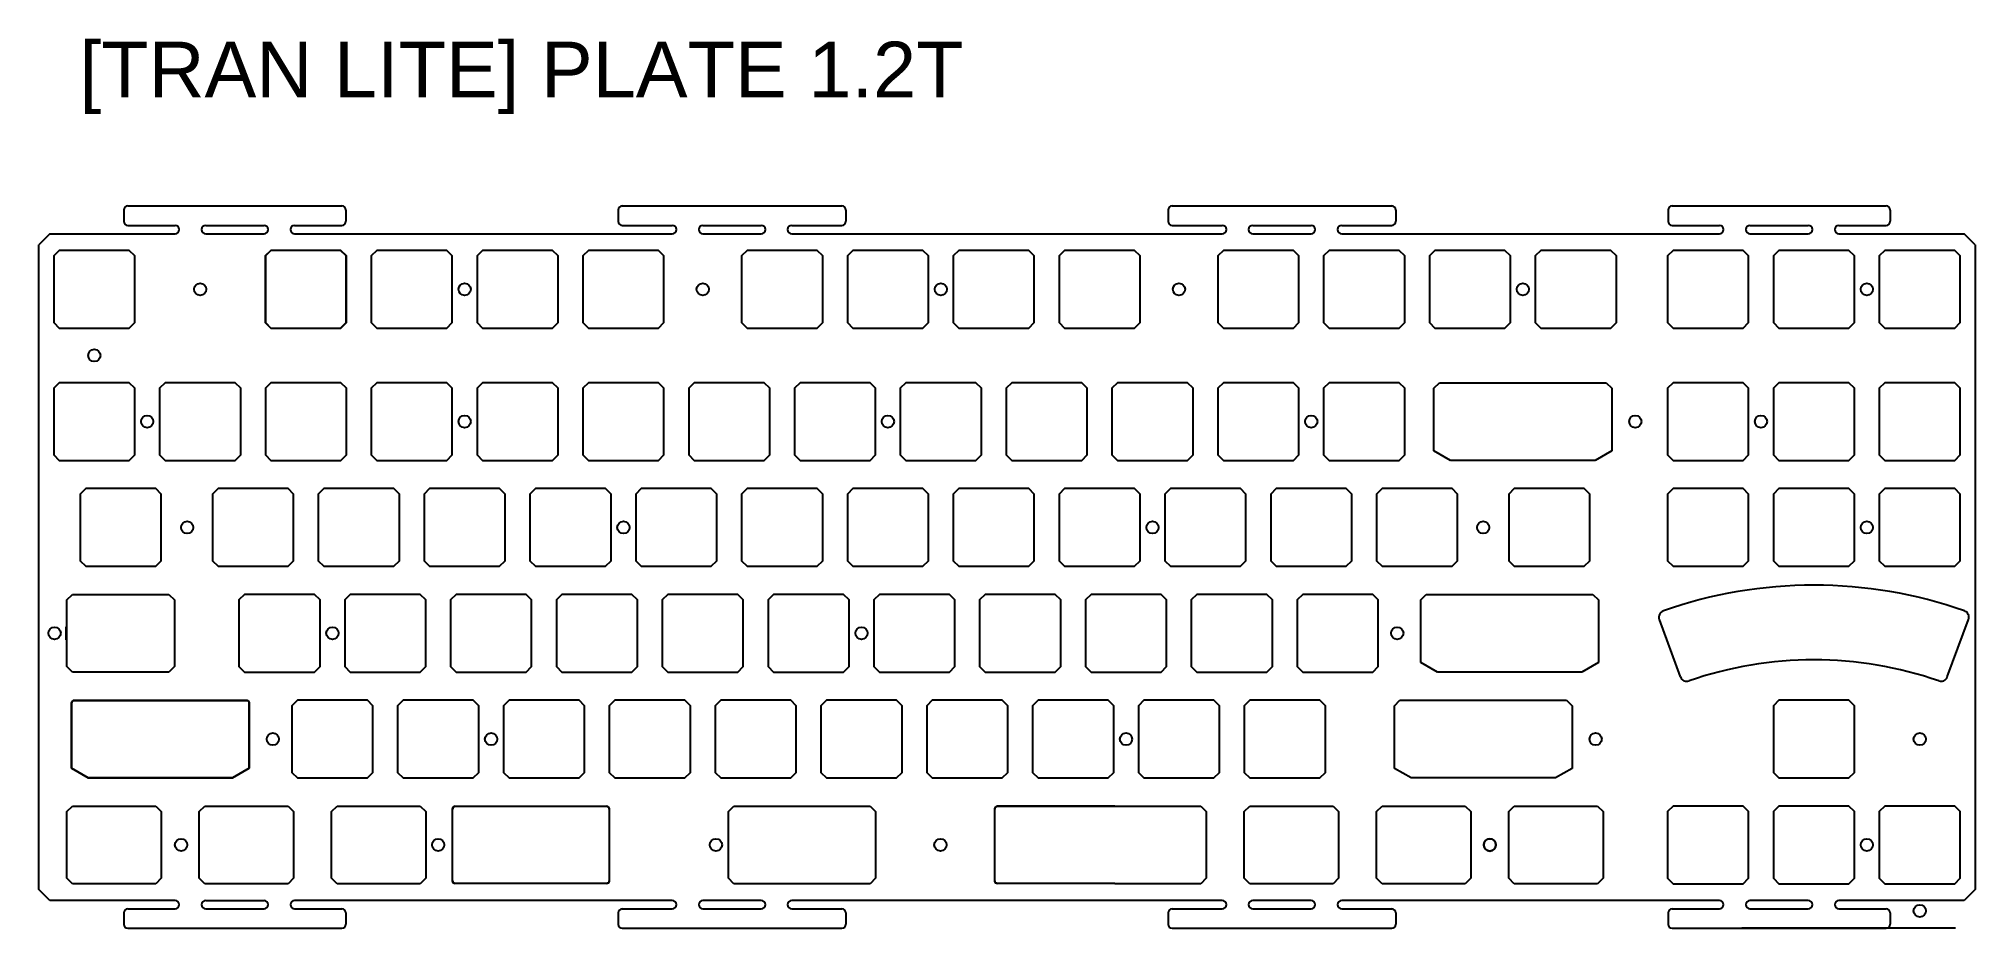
# Model space of a CAD drawing. Header units: millimetres. Extents: x 329 to 677, y 161 to 321.
import ezdxf

# ---------------------------------------------------------------- set-up
doc = ezdxf.new("R2010")
doc.units = ezdxf.units.MM
doc.styles.get("Standard").update_dxf_attribs({"font": 'arial.ttf'})

msp = doc.modelspace()

# ---------------------------------------------------------------- linework, layer by layer
for p, q in [((343.81, 290.07), (343.81, 288.07)), ((344.56, 290.82), (383.06, 290.82)), ((383.81, 290.07), (383.81, 288.07)), ((432.81, 290.07), (432.81, 288.07)), ((433.56, 290.82), (473.06, 290.82)), ((473.81, 290.07), (473.81, 288.07)), ((531.81, 290.07), (531.81, 288.07)), ((532.56, 290.82), (572.06, 290.82)), ((572.81, 290.07), (572.81, 288.07)), ((621.81, 290.07), (621.81, 288.07)), ((622.56, 290.82), (661.06, 290.82)), ((661.81, 290.07), (661.81, 288.07)), ((344.56, 287.32), (353.06, 287.32)), ((358.56, 287.32), (369.06, 287.32)), ((374.56, 287.32), (383.06, 287.32)), ((433.56, 287.32), (442.56, 287.32)), ((448.06, 287.32), (458.56, 287.32)), ((448.06, 287.32), (458.56, 287.32)), ((464.06, 287.32), (473.06, 287.32)), ((532.56, 287.32), (541.56, 287.32)), ((547.06, 287.32), (557.56, 287.32)), ((547.06, 287.32), (557.56, 287.32)), ((563.06, 287.32), (572.06, 287.32)), ((622.56, 287.32), (631.06, 287.32)), ((636.56, 287.32), (647.06, 287.32)), ((636.56, 287.32), (647.06, 287.32)), ((652.56, 287.32), (661.06, 287.32)), ((330.51, 285.82), (328.51, 283.82)), ((328.51, 167.81), (328.51, 283.82)), ((330.51, 285.82), (353.06, 285.82)), ((358.56, 285.82), (369.06, 285.82)), ((374.56, 285.82), (442.56, 285.82)), ((448.06, 285.82), (458.56, 285.82)), ((448.06, 285.82), (458.56, 285.82)), ((464.06, 285.82), (541.56, 285.82)), ((547.06, 285.82), (557.56, 285.82)), ((547.06, 285.82), (557.56, 285.82)), ((563.06, 285.82), (631.06, 285.82)), ((636.56, 285.82), (647.06, 285.82)), ((636.56, 285.82), (647.06, 285.82)), ((652.56, 285.82), (654.06, 285.82)), ((654.06, 285.82), (675.12, 285.82)), ((677.12, 283.82), (675.12, 285.82)), ((677.12, 283.82), (677.12, 167.81)), ((579.68, 258.01, 1.2), (580.68, 259.01, 1.2)), ((579.68, 246.74, 1.2), (579.68, 258.01, 1.2)), ((580.68, 259.01, 1.2), (610.68, 259.01, 1.2)), ((610.68, 259.01, 1.2), (611.68, 258.01, 1.2)), ((611.68, 258.01, 1.2), (611.68, 246.74, 1.2)), ((582.68, 245.01, 1.2), (579.68, 246.74, 1.2)), ((608.68, 245.01, 1.2), (582.68, 245.01, 1.2)), ((611.68, 246.74, 1.2), (608.68, 245.01, 1.2)), ((333.59, 219.91, 1.2), (334.59, 220.91, 1.2)), ((333.59, 207.91, 1.2), (333.59, 219.91, 1.2)), ((334.59, 220.91, 1.2), (351.95, 220.91, 1.2)), ((351.95, 220.91, 1.2), (352.95, 219.91, 1.2)), ((352.95, 219.91, 1.2), (352.95, 207.91, 1.2)), ((577.3, 219.91, 1.2), (578.3, 220.91, 1.2)), ((577.3, 208.64, 1.2), (577.3, 219.91, 1.2)), ((578.3, 220.91, 1.2), (608.3, 220.91, 1.2)), ((608.3, 220.91, 1.2), (609.3, 219.91, 1.2)), ((609.3, 219.91, 1.2), (609.3, 208.64, 1.2)), ((624.06, 206.04), (620.25, 216.39)), ((672.07, 206.04), (675.89, 216.39)), ((333.36, 215.06, 1.2), (333.36, 212.75, 1.2)), ((334.59, 206.91, 1.2), (333.59, 207.91, 1.2)), ((351.95, 206.91, 1.2), (334.59, 206.91, 1.2)), ((352.95, 207.91, 1.2), (351.95, 206.91, 1.2)), ((580.3, 206.91, 1.2), (577.3, 208.64, 1.2)), ((606.3, 206.91, 1.2), (580.3, 206.91, 1.2)), ((609.3, 208.64, 1.2), (606.3, 206.91, 1.2)), ((334.41, 189.62, 1.2), (334.41, 201.33, 1.2)), ((334.91, 201.83, 1.2), (365.91, 201.83, 1.2)), ((366.41, 201.33, 1.2), (366.41, 189.62, 1.2)), ((572.54, 200.86, 1.2), (573.54, 201.86, 1.2)), ((572.54, 189.59, 1.2), (572.54, 200.86, 1.2)), ((573.54, 201.86, 1.2), (603.54, 201.86, 1.2)), ((603.54, 201.86, 1.2), (604.54, 200.86, 1.2)), ((604.54, 200.86, 1.2), (604.54, 189.59, 1.2)), ((337.41, 187.88, 1.2), (334.41, 189.62, 1.2)), ((366.41, 189.62, 1.2), (363.41, 187.88, 1.2)), ((575.54, 187.86, 1.2), (572.54, 189.59, 1.2)), ((604.54, 189.59, 1.2), (601.54, 187.86, 1.2)), ((363.41, 187.88, 1.2), (337.41, 187.88, 1.2)), ((601.54, 187.86, 1.2), (575.54, 187.86, 1.2)), ((333.59, 181.81, 1.2), (334.59, 182.81, 1.2)), ((333.59, 169.81, 1.2), (333.59, 181.81, 1.2)), ((334.59, 182.81, 1.2), (349.57, 182.81, 1.2)), ((349.57, 182.81, 1.2), (350.57, 181.81, 1.2)), ((350.57, 181.81, 1.2), (350.57, 169.81, 1.2)), ((357.4, 181.81, 1.2), (358.4, 182.81, 1.2)), ((357.4, 169.81, 1.2), (357.4, 181.81, 1.2)), ((358.4, 182.81, 1.2), (373.38, 182.81, 1.2)), ((373.38, 182.81, 1.2), (374.38, 181.81, 1.2)), ((374.38, 181.81, 1.2), (374.38, 169.81, 1.2)), ((381.21, 181.81, 1.2), (382.21, 182.81, 1.2)), ((381.21, 169.81, 1.2), (381.21, 181.81, 1.2)), ((382.21, 182.81, 1.2), (397.19, 182.81, 1.2)), ((397.19, 182.81, 1.2), (398.19, 181.81, 1.2)), ((398.19, 181.81, 1.2), (398.19, 169.81, 1.2)), ((402.99, 169.36, 1.2), (402.99, 182.26, 1.2)), ((403.49, 182.76, 1.2), (430.71, 182.76, 1.2)), ((431.21, 182.26, 1.2), (431.21, 169.36, 1.2)), ((452.65, 181.81, 1.2), (453.65, 182.81, 1.2)), ((452.65, 169.81, 1.2), (452.65, 181.81, 1.2)), ((453.65, 182.81, 1.2), (478.16, 182.81, 1.2)), ((478.16, 182.81, 1.2), (479.16, 181.81, 1.2)), ((479.16, 181.81, 1.2), (479.16, 169.81, 1.2)), ((500.6, 169.36, 1.2), (500.6, 182.26, 1.2)), ((501.1, 182.76, 1.2), (522.21, 182.76, 1.2)), ((522.21, 182.76, 1.2), (522.21, 182.81, 1.2)), ((522.21, 182.81, 1.2), (537.69, 182.81, 1.2)), ((537.69, 182.81, 1.2), (538.69, 181.81, 1.2)), ((538.69, 181.81, 1.2), (538.69, 169.81, 1.2)), ((545.52, 181.81, 1.2), (546.52, 182.81, 1.2)), ((545.52, 169.81, 1.2), (545.52, 181.81, 1.2)), ((546.52, 182.81, 1.2), (561.5, 182.81, 1.2)), ((561.5, 182.81, 1.2), (562.5, 181.81, 1.2)), ((562.5, 181.81, 1.2), (562.5, 169.81, 1.2)), ((569.33, 181.81, 1.2), (570.33, 182.81, 1.2)), ((569.33, 169.81, 1.2), (569.33, 181.81, 1.2)), ((570.33, 182.81, 1.2), (585.31, 182.81, 1.2)), ((585.31, 182.81, 1.2), (586.31, 181.81, 1.2)), ((586.31, 181.81, 1.2), (586.31, 169.81, 1.2)), ((593.14, 181.81, 1.2), (594.14, 182.81, 1.2)), ((593.14, 169.81, 1.2), (593.14, 181.81, 1.2)), ((594.14, 182.81, 1.2), (609.12, 182.81, 1.2)), ((609.12, 182.81, 1.2), (610.12, 181.81, 1.2)), ((610.12, 181.81, 1.2), (610.12, 169.81, 1.2)), ((330.51, 165.81), (328.51, 167.81)), ((334.59, 168.81, 1.2), (333.59, 169.81, 1.2)), ((349.57, 168.81, 1.2), (334.59, 168.81, 1.2)), ((350.57, 169.81, 1.2), (349.57, 168.81, 1.2)), ((358.4, 168.81, 1.2), (357.4, 169.81, 1.2)), ((373.38, 168.81, 1.2), (358.4, 168.81, 1.2)), ((374.38, 169.81, 1.2), (373.38, 168.81, 1.2)), ((382.21, 168.81, 1.2), (381.21, 169.81, 1.2)), ((397.19, 168.81, 1.2), (382.21, 168.81, 1.2)), ((398.19, 169.81, 1.2), (397.19, 168.81, 1.2)), ((430.71, 168.86, 1.2), (403.49, 168.86, 1.2)), ((453.65, 168.81, 1.2), (452.65, 169.81, 1.2)), ((478.16, 168.81, 1.2), (453.65, 168.81, 1.2)), ((479.16, 169.81, 1.2), (478.16, 168.81, 1.2)), ((522.21, 168.86, 1.2), (501.1, 168.86, 1.2)), ((522.21, 168.81, 1.2), (522.21, 168.86, 1.2)), ((537.69, 168.81, 1.2), (522.21, 168.81, 1.2)), ((538.69, 169.81, 1.2), (537.69, 168.81, 1.2)), ((546.52, 168.81, 1.2), (545.52, 169.81, 1.2)), ((561.5, 168.81, 1.2), (546.52, 168.81, 1.2)), ((562.5, 169.81, 1.2), (561.5, 168.81, 1.2)), ((570.33, 168.81, 1.2), (569.33, 169.81, 1.2)), ((585.31, 168.81, 1.2), (570.33, 168.81, 1.2)), ((586.31, 169.81, 1.2), (585.31, 168.81, 1.2)), ((594.14, 168.81, 1.2), (593.14, 169.81, 1.2)), ((609.12, 168.81, 1.2), (594.14, 168.81, 1.2)), ((610.12, 169.81, 1.2), (609.12, 168.81, 1.2)), ((677.12, 167.81), (675.12, 165.81)), ((353.06, 165.81), (330.51, 165.81)), ((344.56, 164.31), (353.06, 164.31)), ((358.56, 165.81), (369.06, 165.81)), ((358.56, 164.31), (369.06, 164.31)), ((442.56, 165.81), (374.56, 165.81)), ((374.56, 164.31), (383.06, 164.31)), ((433.56, 164.31), (442.56, 164.31)), ((458.56, 165.81), (448.06, 165.81)), ((448.06, 164.31), (458.56, 164.31)), ((448.06, 164.31), (458.56, 164.31)), ((541.56, 165.81), (464.06, 165.81)), ((464.06, 164.31), (473.06, 164.31)), ((532.56, 164.31), (541.56, 164.31)), ((557.56, 165.81), (547.06, 165.81)), ((547.06, 164.31), (557.56, 164.31)), ((547.06, 164.31), (557.56, 164.31)), ((631.06, 165.81), (563.06, 165.81)), ((563.06, 164.31), (572.06, 164.31)), ((622.56, 164.31), (631.06, 164.31)), ((647.06, 165.81), (636.56, 165.81)), ((636.56, 164.31), (647.06, 164.31)), ((636.56, 164.31), (647.06, 164.31)), ((654.07, 165.81), (652.56, 165.81)), ((652.56, 164.31), (661.06, 164.31)), ((675.12, 165.81), (654.07, 165.81)), ((343.81, 163.56), (343.81, 161.56)), ((344.56, 160.81), (383.06, 160.81)), ((383.81, 163.56), (383.81, 161.56)), ((432.81, 163.56), (432.81, 161.56)), ((433.56, 160.81), (473.06, 160.81)), ((473.81, 163.56), (473.81, 161.56)), ((531.81, 163.56), (531.81, 161.56)), ((532.56, 160.81), (572.06, 160.81)), ((572.81, 163.56), (572.81, 161.56)), ((621.81, 163.56), (621.81, 161.56)), ((622.56, 160.81), (661.06, 160.81)), ((673.57, 160.81), (635.07, 160.81)), ((661.81, 163.56), (661.81, 161.56))]:
    msp.add_line(p, q)
at = {"extrusion": (0, 0, -1)}
for p, q in [((579.68, 258.01), (580.68, 259.01)), ((579.68, 246.74), (579.68, 258.01)), ((580.68, 259.01), (610.68, 259.01)), ((610.68, 259.01), (611.68, 258.01)), ((611.68, 258.01), (611.68, 246.74)), ((582.68, 245.01), (579.68, 246.74)), ((608.68, 245.01), (582.68, 245.01)), ((611.68, 246.74), (608.68, 245.01)), ((333.59, 219.91), (334.59, 220.91)), ((333.59, 207.91), (333.59, 219.91)), ((334.59, 220.91), (351.95, 220.91)), ((351.95, 220.91), (352.95, 219.91)), ((352.95, 219.91), (352.95, 207.91)), ((577.3, 219.91), (578.3, 220.91)), ((577.3, 208.64), (577.3, 219.91)), ((578.3, 220.91), (608.3, 220.91)), ((608.3, 220.91), (609.3, 219.91)), ((609.3, 219.91), (609.3, 208.64)), ((334.59, 206.91), (333.59, 207.91)), ((351.95, 206.91), (334.59, 206.91)), ((352.95, 207.91), (351.95, 206.91)), ((580.3, 206.91), (577.3, 208.64)), ((606.3, 206.91), (580.3, 206.91)), ((609.3, 208.64), (606.3, 206.91)), ((334.41, 201.33), (334.41, 189.62)), ((365.91, 201.83), (334.91, 201.83)), ((366.41, 189.62), (366.41, 201.33)), ((572.54, 200.86), (573.54, 201.86)), ((572.54, 189.59), (572.54, 200.86)), ((573.54, 201.86), (603.54, 201.86)), ((603.54, 201.86), (604.54, 200.86)), ((604.54, 200.86), (604.54, 189.59)), ((334.41, 189.62), (337.41, 187.88)), ((363.41, 187.88), (366.41, 189.62)), ((575.54, 187.86), (572.54, 189.59)), ((604.54, 189.59), (601.54, 187.86)), ((337.41, 187.88), (363.41, 187.88)), ((601.54, 187.86), (575.54, 187.86)), ((333.59, 181.81), (334.59, 182.81)), ((333.59, 169.81), (333.59, 181.81)), ((334.59, 182.81), (349.57, 182.81)), ((349.57, 182.81), (350.57, 181.81)), ((350.57, 181.81), (350.57, 169.81)), ((357.4, 181.81), (358.4, 182.81)), ((357.4, 169.81), (357.4, 181.81)), ((358.4, 182.81), (373.38, 182.81)), ((373.38, 182.81), (374.38, 181.81)), ((374.38, 181.81), (374.38, 169.81)), ((381.21, 181.81), (382.21, 182.81)), ((381.21, 169.81), (381.21, 181.81)), ((382.21, 182.81), (397.19, 182.81)), ((397.19, 182.81), (398.19, 181.81)), ((398.19, 181.81), (398.19, 169.81)), ((402.99, 169.36), (402.99, 182.26)), ((403.49, 182.76), (430.71, 182.76)), ((431.21, 182.26), (431.21, 169.36)), ((452.65, 181.81), (453.65, 182.81)), ((452.65, 169.81), (452.65, 181.81)), ((453.65, 182.81), (478.16, 182.81)), ((478.16, 182.81), (479.16, 181.81)), ((479.16, 181.81), (479.16, 169.81)), ((500.6, 169.36), (500.6, 182.26)), ((522.21, 182.76), (501.1, 182.76)), ((522.21, 182.81), (537.69, 182.81)), ((522.21, 182.76), (522.21, 182.81)), ((537.69, 182.81), (538.69, 181.81)), ((538.69, 181.81), (538.69, 169.81)), ((545.52, 181.81), (546.52, 182.81)), ((545.52, 169.81), (545.52, 181.81)), ((546.52, 182.81), (561.5, 182.81)), ((561.5, 182.81), (562.5, 181.81)), ((562.5, 181.81), (562.5, 169.81)), ((569.33, 181.81), (570.33, 182.81)), ((569.33, 169.81), (569.33, 181.81)), ((570.33, 182.81), (585.31, 182.81)), ((585.31, 182.81), (586.31, 181.81)), ((586.31, 181.81), (586.31, 169.81)), ((593.14, 181.81), (594.14, 182.81)), ((593.14, 169.81), (593.14, 181.81)), ((594.14, 182.81), (609.12, 182.81)), ((609.12, 182.81), (610.12, 181.81)), ((610.12, 181.81), (610.12, 169.81)), ((334.59, 168.81), (333.59, 169.81)), ((349.57, 168.81), (334.59, 168.81)), ((350.57, 169.81), (349.57, 168.81)), ((358.4, 168.81), (357.4, 169.81)), ((373.38, 168.81), (358.4, 168.81)), ((374.38, 169.81), (373.38, 168.81)), ((382.21, 168.81), (381.21, 169.81)), ((397.19, 168.81), (382.21, 168.81)), ((398.19, 169.81), (397.19, 168.81)), ((430.71, 168.86), (403.49, 168.86)), ((453.65, 168.81), (452.65, 169.81)), ((478.16, 168.81), (453.65, 168.81)), ((479.16, 169.81), (478.16, 168.81)), ((522.21, 168.86), (501.1, 168.86)), ((522.21, 168.81), (522.21, 168.86)), ((537.69, 168.81), (522.21, 168.81)), ((538.69, 169.81), (537.69, 168.81)), ((546.52, 168.81), (545.52, 169.81)), ((561.5, 168.81), (546.52, 168.81)), ((562.5, 169.81), (561.5, 168.81)), ((570.33, 168.81), (569.33, 169.81)), ((585.31, 168.81), (570.33, 168.81)), ((586.31, 169.81), (585.31, 168.81)), ((594.14, 168.81), (593.14, 169.81)), ((609.12, 168.81), (594.14, 168.81)), ((610.12, 169.81), (609.12, 168.81))]:
    msp.add_line(p, q, dxfattribs=at)
at = {"extrusion": (0, 1, 0)}
for p, q in [((608.68, 245.01), (582.68, 245.01)), ((582.68, 245.01), (582.68, 245.01, 1.2)), ((608.68, 245.01, 1.2), (582.68, 245.01, 1.2)), ((608.68, 245.01), (608.68, 245.01, 1.2))]:
    msp.add_line(p, q, dxfattribs=at)
for points in [[(344.81, 282.82), (332.21, 282.82), (331.21, 281.82), (331.21, 269.82), (332.21, 268.82), (344.81, 268.82), (345.81, 269.82), (345.81, 281.82), (344.81, 282.82)], [(382.86, 282.82), (370.26, 282.82), (369.26, 281.82), (369.26, 269.82), (370.26, 268.82), (382.86, 268.82), (383.86, 269.82), (383.86, 281.82), (382.86, 282.82)], [(382.91, 282.82), (370.31, 282.82), (369.31, 281.82), (369.31, 269.82), (370.31, 268.82), (382.91, 268.82), (383.91, 269.82), (383.91, 281.82), (382.91, 282.82)], [(401.96, 282.82), (389.36, 282.82), (388.36, 281.82), (388.36, 269.82), (389.36, 268.82), (401.96, 268.82), (402.96, 269.82), (402.96, 281.82), (401.96, 282.82)], [(421.01, 282.82), (408.41, 282.82), (407.41, 281.82), (407.41, 269.82), (408.41, 268.82), (421.01, 268.82), (422.01, 269.82), (422.01, 281.82), (421.01, 282.82)], [(440.06, 282.82), (427.46, 282.82), (426.46, 281.82), (426.46, 269.82), (427.46, 268.82), (440.06, 268.82), (441.06, 269.82), (441.06, 281.82), (440.06, 282.82)], [(468.63, 282.82), (456.03, 282.82), (455.03, 281.82), (455.03, 269.82), (456.03, 268.82), (468.63, 268.82), (469.63, 269.82), (469.63, 281.82), (468.63, 282.82)], [(487.68, 282.82), (475.08, 282.82), (474.08, 281.82), (474.08, 269.82), (475.08, 268.82), (487.68, 268.82), (488.68, 269.82), (488.68, 281.82), (487.68, 282.82)], [(506.73, 282.82), (494.13, 282.82), (493.13, 281.82), (493.13, 269.82), (494.13, 268.82), (506.73, 268.82), (507.73, 269.82), (507.73, 281.82), (506.73, 282.82)], [(525.78, 282.82), (513.18, 282.82), (512.18, 281.82), (512.18, 269.82), (513.18, 268.82), (525.78, 268.82), (526.78, 269.82), (526.78, 281.82), (525.78, 282.82)], [(554.36, 282.82), (541.76, 282.82), (540.76, 281.82), (540.76, 269.82), (541.76, 268.82), (554.36, 268.82), (555.36, 269.82), (555.36, 281.82), (554.36, 282.82)], [(573.41, 282.82), (560.81, 282.82), (559.81, 281.82), (559.81, 269.82), (560.81, 268.82), (573.41, 268.82), (574.41, 269.82), (574.41, 281.82), (573.41, 282.82)], [(592.46, 282.82), (579.86, 282.82), (578.86, 281.82), (578.86, 269.82), (579.86, 268.82), (592.46, 268.82), (593.46, 269.82), (593.46, 281.82), (592.46, 282.82)], [(611.51, 282.82), (598.91, 282.82), (597.91, 281.82), (597.91, 269.82), (598.91, 268.82), (611.51, 268.82), (612.51, 269.82), (612.51, 281.82), (611.51, 282.82)], [(635.32, 282.82), (622.72, 282.82), (621.72, 281.82), (621.72, 269.82), (622.72, 268.82), (635.32, 268.82), (636.32, 269.82), (636.32, 281.82), (635.32, 282.82)], [(635.32, 282.82), (622.72, 282.82), (621.72, 281.82), (621.72, 269.82), (622.72, 268.82), (635.32, 268.82), (636.32, 269.82), (636.32, 281.82), (635.32, 282.82)], [(654.37, 282.82), (641.77, 282.82), (640.77, 281.82), (640.77, 269.82), (641.77, 268.82), (654.37, 268.82), (655.37, 269.82), (655.37, 281.82), (654.37, 282.82)], [(673.42, 282.82), (660.82, 282.82), (659.82, 281.82), (659.82, 269.82), (660.82, 268.82), (673.42, 268.82), (674.42, 269.82), (674.42, 281.82), (673.42, 282.82)], [(344.81, 259.01), (332.21, 259.01), (331.21, 258.01), (331.21, 246.01), (332.21, 245.01), (344.81, 245.01), (345.81, 246.01), (345.81, 258.01), (344.81, 259.01)], [(363.86, 259.01), (351.26, 259.01), (350.26, 258.01), (350.26, 246.01), (351.26, 245.01), (363.86, 245.01), (364.86, 246.01), (364.86, 258.01), (363.86, 259.01)], [(382.91, 259.01), (370.31, 259.01), (369.31, 258.01), (369.31, 246.01), (370.31, 245.01), (382.91, 245.01), (383.91, 246.01), (383.91, 258.01), (382.91, 259.01)], [(401.96, 259.01), (389.36, 259.01), (388.36, 258.01), (388.36, 246.01), (389.36, 245.01), (401.96, 245.01), (402.96, 246.01), (402.96, 258.01), (401.96, 259.01)], [(421.01, 259.01), (408.41, 259.01), (407.41, 258.01), (407.41, 246.01), (408.41, 245.01), (421.01, 245.01), (422.01, 246.01), (422.01, 258.01), (421.01, 259.01)], [(440.06, 259.01), (427.46, 259.01), (426.46, 258.01), (426.46, 246.01), (427.46, 245.01), (440.06, 245.01), (441.06, 246.01), (441.06, 258.01), (440.06, 259.01)], [(459.11, 259.01), (446.51, 259.01), (445.51, 258.01), (445.51, 246.01), (446.51, 245.01), (459.11, 245.01), (460.11, 246.01), (460.11, 258.01), (459.11, 259.01)], [(478.16, 259.01), (465.56, 259.01), (464.56, 258.01), (464.56, 246.01), (465.56, 245.01), (478.16, 245.01), (479.16, 246.01), (479.16, 258.01), (478.16, 259.01)], [(497.21, 259.01), (484.61, 259.01), (483.61, 258.01), (483.61, 246.01), (484.61, 245.01), (497.21, 245.01), (498.21, 246.01), (498.21, 258.01), (497.21, 259.01)], [(516.26, 259.01), (503.66, 259.01), (502.66, 258.01), (502.66, 246.01), (503.66, 245.01), (516.26, 245.01), (517.26, 246.01), (517.26, 258.01), (516.26, 259.01)], [(535.31, 259.01), (522.71, 259.01), (521.71, 258.01), (521.71, 246.01), (522.71, 245.01), (535.31, 245.01), (536.31, 246.01), (536.31, 258.01), (535.31, 259.01)], [(554.36, 259.01), (541.76, 259.01), (540.76, 258.01), (540.76, 246.01), (541.76, 245.01), (554.36, 245.01), (555.36, 246.01), (555.36, 258.01), (554.36, 259.01)], [(573.41, 259.01), (560.81, 259.01), (559.81, 258.01), (559.81, 246.01), (560.81, 245.01), (573.41, 245.01), (574.41, 246.01), (574.41, 258.01), (573.41, 259.01)], [(635.32, 259.01), (622.72, 259.01), (621.72, 258.01), (621.72, 246.01), (622.72, 245.01), (635.32, 245.01), (636.32, 246.01), (636.32, 258.01), (635.32, 259.01)], [(654.37, 259.01), (641.77, 259.01), (640.77, 258.01), (640.77, 246.01), (641.77, 245.01), (654.37, 245.01), (655.37, 246.01), (655.37, 258.01), (654.37, 259.01)], [(673.42, 259.01), (660.82, 259.01), (659.82, 258.01), (659.82, 246.01), (660.82, 245.01), (673.42, 245.01), (674.42, 246.01), (674.42, 258.01), (673.42, 259.01)], [(349.57, 239.96), (336.97, 239.96), (335.97, 238.96), (335.97, 226.96), (336.97, 225.96), (349.57, 225.96), (350.57, 226.96), (350.57, 238.96), (349.57, 239.96)], [(373.38, 239.96), (360.78, 239.96), (359.78, 238.96), (359.78, 226.96), (360.78, 225.96), (373.38, 225.96), (374.38, 226.96), (374.38, 238.96), (373.38, 239.96)], [(392.43, 239.96), (379.83, 239.96), (378.83, 238.96), (378.83, 226.96), (379.83, 225.96), (392.43, 225.96), (393.43, 226.96), (393.43, 238.96), (392.43, 239.96)], [(411.48, 239.96), (398.88, 239.96), (397.88, 238.96), (397.88, 226.96), (398.88, 225.96), (411.48, 225.96), (412.48, 226.96), (412.48, 238.96), (411.48, 239.96)], [(430.53, 239.96), (417.93, 239.96), (416.93, 238.96), (416.93, 226.96), (417.93, 225.96), (430.53, 225.96), (431.53, 226.96), (431.53, 238.96), (430.53, 239.96)], [(449.58, 239.96), (436.98, 239.96), (435.98, 238.96), (435.98, 226.96), (436.98, 225.96), (449.58, 225.96), (450.58, 226.96), (450.58, 238.96), (449.58, 239.96)], [(468.63, 239.96), (456.03, 239.96), (455.03, 238.96), (455.03, 226.96), (456.03, 225.96), (468.63, 225.96), (469.63, 226.96), (469.63, 238.96), (468.63, 239.96)], [(487.68, 239.96), (475.08, 239.96), (474.08, 238.96), (474.08, 226.96), (475.08, 225.96), (487.68, 225.96), (488.68, 226.96), (488.68, 238.96), (487.68, 239.96)], [(506.73, 239.96), (494.13, 239.96), (493.13, 238.96), (493.13, 226.96), (494.13, 225.96), (506.73, 225.96), (507.73, 226.96), (507.73, 238.96), (506.73, 239.96)], [(525.78, 239.96), (513.18, 239.96), (512.18, 238.96), (512.18, 226.96), (513.18, 225.96), (525.78, 225.96), (526.78, 226.96), (526.78, 238.96), (525.78, 239.96)], [(544.83, 239.96), (532.23, 239.96), (531.23, 238.96), (531.23, 226.96), (532.23, 225.96), (544.83, 225.96), (545.83, 226.96), (545.83, 238.96), (544.83, 239.96)], [(563.88, 239.96), (551.28, 239.96), (550.28, 238.96), (550.28, 226.96), (551.28, 225.96), (563.88, 225.96), (564.88, 226.96), (564.88, 238.96), (563.88, 239.96)], [(582.93, 239.96), (570.33, 239.96), (569.33, 238.96), (569.33, 226.96), (570.33, 225.96), (582.93, 225.96), (583.93, 226.96), (583.93, 238.96), (582.93, 239.96)], [(606.74, 239.96), (594.14, 239.96), (593.14, 238.96), (593.14, 226.96), (594.14, 225.96), (606.74, 225.96), (607.74, 226.96), (607.74, 238.96), (606.74, 239.96)], [(635.32, 239.96), (622.72, 239.96), (621.72, 238.96), (621.72, 226.96), (622.72, 225.96), (635.32, 225.96), (636.32, 226.96), (636.32, 238.96), (635.32, 239.96)], [(654.37, 239.96), (641.77, 239.96), (640.77, 238.96), (640.77, 226.96), (641.77, 225.96), (654.37, 225.96), (655.37, 226.96), (655.37, 238.96), (654.37, 239.96)], [(673.42, 239.96), (660.82, 239.96), (659.82, 238.96), (659.82, 226.96), (660.82, 225.96), (673.42, 225.96), (674.42, 226.96), (674.42, 238.96), (673.42, 239.96)], [(378.14, 220.91), (365.54, 220.91), (364.54, 219.91), (364.54, 207.91), (365.54, 206.91), (378.14, 206.91), (379.14, 207.91), (379.14, 219.91), (378.14, 220.91)], [(397.19, 220.91), (384.59, 220.91), (383.59, 219.91), (383.59, 207.91), (384.59, 206.91), (397.19, 206.91), (398.19, 207.91), (398.19, 219.91), (397.19, 220.91)], [(416.24, 220.91), (403.64, 220.91), (402.64, 219.91), (402.64, 207.91), (403.64, 206.91), (416.24, 206.91), (417.24, 207.91), (417.24, 219.91), (416.24, 220.91)], [(435.29, 220.91), (422.69, 220.91), (421.69, 219.91), (421.69, 207.91), (422.69, 206.91), (435.29, 206.91), (436.29, 207.91), (436.29, 219.91), (435.29, 220.91)], [(454.34, 220.91), (441.74, 220.91), (440.74, 219.91), (440.74, 207.91), (441.74, 206.91), (454.34, 206.91), (455.34, 207.91), (455.34, 219.91), (454.34, 220.91)], [(473.39, 220.91), (460.79, 220.91), (459.79, 219.91), (459.79, 207.91), (460.79, 206.91), (473.39, 206.91), (474.39, 207.91), (474.39, 219.91), (473.39, 220.91)], [(492.44, 220.91), (479.84, 220.91), (478.84, 219.91), (478.84, 207.91), (479.84, 206.91), (492.44, 206.91), (493.44, 207.91), (493.44, 219.91), (492.44, 220.91)], [(511.49, 220.91), (498.89, 220.91), (497.89, 219.91), (497.89, 207.91), (498.89, 206.91), (511.49, 206.91), (512.49, 207.91), (512.49, 219.91), (511.49, 220.91)], [(530.54, 220.91), (517.94, 220.91), (516.94, 219.91), (516.94, 207.91), (517.94, 206.91), (530.54, 206.91), (531.54, 207.91), (531.54, 219.91), (530.54, 220.91)], [(549.59, 220.91), (536.99, 220.91), (535.99, 219.91), (535.99, 207.91), (536.99, 206.91), (549.59, 206.91), (550.59, 207.91), (550.59, 219.91), (549.59, 220.91)], [(568.64, 220.91), (556.04, 220.91), (555.04, 219.91), (555.04, 207.91), (556.04, 206.91), (568.64, 206.91), (569.64, 207.91), (569.64, 219.91), (568.64, 220.91)], [(387.67, 201.86), (375.07, 201.86), (374.07, 200.86), (374.07, 188.86), (375.07, 187.86), (387.67, 187.86), (388.67, 188.86), (388.67, 200.86), (387.67, 201.86)], [(406.72, 201.86), (394.12, 201.86), (393.12, 200.86), (393.12, 188.86), (394.12, 187.86), (406.72, 187.86), (407.72, 188.86), (407.72, 200.86), (406.72, 201.86)], [(425.77, 201.86), (413.17, 201.86), (412.17, 200.86), (412.17, 188.86), (413.17, 187.86), (425.77, 187.86), (426.77, 188.86), (426.77, 200.86), (425.77, 201.86)], [(444.82, 201.86), (432.22, 201.86), (431.22, 200.86), (431.22, 188.86), (432.22, 187.86), (444.82, 187.86), (445.82, 188.86), (445.82, 200.86), (444.82, 201.86)], [(463.87, 201.86), (451.27, 201.86), (450.27, 200.86), (450.27, 188.86), (451.27, 187.86), (463.87, 187.86), (464.87, 188.86), (464.87, 200.86), (463.87, 201.86)], [(482.92, 201.86), (470.32, 201.86), (469.32, 200.86), (469.32, 188.86), (470.32, 187.86), (482.92, 187.86), (483.92, 188.86), (483.92, 200.86), (482.92, 201.86)], [(501.97, 201.86), (489.37, 201.86), (488.37, 200.86), (488.37, 188.86), (489.37, 187.86), (501.97, 187.86), (502.97, 188.86), (502.97, 200.86), (501.97, 201.86)], [(521.02, 201.86), (508.42, 201.86), (507.42, 200.86), (507.42, 188.86), (508.42, 187.86), (521.02, 187.86), (522.02, 188.86), (522.02, 200.86), (521.02, 201.86)], [(540.07, 201.86), (527.47, 201.86), (526.47, 200.86), (526.47, 188.86), (527.47, 187.86), (540.07, 187.86), (541.07, 188.86), (541.07, 200.86), (540.07, 201.86)], [(559.12, 201.86), (546.52, 201.86), (545.52, 200.86), (545.52, 188.86), (546.52, 187.86), (559.12, 187.86), (560.12, 188.86), (560.12, 200.86), (559.12, 201.86)], [(654.37, 201.86), (641.77, 201.86), (640.77, 200.86), (640.77, 188.86), (641.77, 187.86), (654.37, 187.86), (655.37, 188.86), (655.37, 200.86), (654.37, 201.86)], [(635.32, 182.81), (622.72, 182.81), (621.72, 181.81), (621.72, 169.81), (622.72, 168.81), (635.32, 168.81), (636.32, 169.81), (636.32, 181.81), (635.32, 182.81)], [(654.37, 182.81), (641.77, 182.81), (640.77, 181.81), (640.77, 169.81), (641.77, 168.81), (654.37, 168.81), (655.37, 169.81), (655.37, 181.81), (654.37, 182.81)], [(673.42, 182.81), (660.82, 182.81), (659.82, 181.81), (659.82, 169.81), (660.82, 168.81), (673.42, 168.81), (674.42, 169.81), (674.42, 181.81), (673.42, 182.81)]]:
    msp.add_lwpolyline(points)
for centre in [(357.56, 275.82), (405.18, 275.82), (448.04, 275.82), (490.91, 275.82), (533.77, 275.82), (595.68, 275.82), (657.59, 275.82), (338.51, 263.92), (348.03, 252.01), (405.18, 252.01), (481.38, 252.01), (557.58, 252.01), (615.92, 252.01), (638.54, 252.01), (355.23, 232.96), (433.76, 232.96), (529.01, 232.96), (588.54, 232.96), (657.59, 232.96), (331.36, 213.91), (381.37, 213.91), (476.62, 213.91), (573.06, 213.91), (370.65, 194.86), (409.94, 194.86), (524.24, 194.86), (608.78, 194.86), (667.12, 194.86), (354.13, 175.81), (400.42, 175.81), (450.42, 175.81), (490.83, 175.81), (589.73, 175.81), (657.59, 175.81), (667.12, 163.93)]:
    msp.add_circle(centre, 1.1)
at = {"extrusion": (0, 0, -1)}
msp.add_circle((-589.73, 175.81), 1.1, dxfattribs=at)
for centre, radius, start, end in [((344.56, 290.07), 0.75, 90, 180), ((383.06, 290.07), 0.75, 0, 90), ((433.56, 290.07), 0.75, 90, 180), ((473.06, 290.07), 0.75, 0, 90), ((532.56, 290.07), 0.75, 90, 180), ((572.06, 290.07), 0.75, 0, 90), ((622.56, 290.07), 0.75, 90, 180), ((661.06, 290.07), 0.75, 0, 90), ((344.56, 288.07), 0.75, 180, 270), ((353.06, 286.57), 0.75, 270, 90), ((358.56, 286.57), 0.75, 90, 270), ((369.06, 286.57), 0.75, 270, 90), ((374.56, 286.57), 0.75, 90, 270), ((383.06, 288.07), 0.75, 270, 0), ((433.56, 288.07), 0.75, 180, 270), ((442.56, 286.57), 0.75, 270, 90), ((448.06, 286.57), 0.75, 90, 270), ((458.56, 286.57), 0.75, 270, 90), ((464.06, 286.57), 0.75, 90, 270), ((473.06, 288.07), 0.75, 270, 0), ((532.56, 288.07), 0.75, 180, 270), ((541.56, 286.57), 0.75, 270, 90), ((547.06, 286.57), 0.75, 90, 270), ((557.56, 286.57), 0.75, 270, 90), ((563.06, 286.57), 0.75, 90, 270), ((572.06, 288.07), 0.75, 270, 0), ((622.56, 288.07), 0.75, 180, 270), ((631.06, 286.57), 0.75, 270, 90), ((636.56, 286.57), 0.75, 90, 270), ((647.06, 286.57), 0.75, 270, 90), ((652.56, 286.57), 0.75, 90, 270), ((661.06, 288.07), 0.75, 270, 0), ((648.07, 140.98), 81.59, 70.6029, 109.3971), ((621.37, 216.8), 1.2, 109.3971, 200.2524), ((674.77, 216.8), 1.2, 339.7476, 70.6029), ((625.19, 206.46), 1.2, 200.2524, 289.2611), ((648.07, 140.98), 68.16, 70.7389, 109.2611), ((670.95, 206.46), 1.2, 250.7389, 339.7476), ((334.91, 201.33, 1.2), 0.5, 90, 180), ((365.91, 201.33, 1.2), 0.5, 0, 90), ((403.49, 182.26, 1.2), 0.5, 90, 180), ((430.71, 182.26, 1.2), 0.5, 0, 90), ((501.1, 182.26, 1.2), 0.5, 90, 180), ((403.49, 169.36, 1.2), 0.5, 180, 270), ((430.71, 169.36, 1.2), 0.5, 270, 0), ((501.1, 169.36, 1.2), 0.5, 180, 270), ((344.56, 163.56), 0.75, 90, 180), ((353.06, 165.06), 0.75, 270, 90), ((358.56, 165.06), 0.75, 90, 270), ((369.06, 165.06), 0.75, 270, 90), ((374.56, 165.06), 0.75, 90, 270), ((383.06, 163.56), 0.75, 0, 90), ((433.56, 163.56), 0.75, 90, 180), ((442.56, 165.06), 0.75, 270, 90), ((448.06, 165.06), 0.75, 90, 270), ((458.56, 165.06), 0.75, 270, 90), ((464.06, 165.06), 0.75, 90, 270), ((473.06, 163.56), 0.75, 0, 90), ((532.56, 163.56), 0.75, 90, 180), ((541.56, 165.06), 0.75, 270, 90), ((547.06, 165.06), 0.75, 90, 270), ((557.56, 165.06), 0.75, 270, 90), ((563.06, 165.06), 0.75, 90, 270), ((572.06, 163.56), 0.75, 0, 90), ((622.56, 163.56), 0.75, 90, 180), ((631.06, 165.06), 0.75, 270, 90), ((636.56, 165.06), 0.75, 90, 270), ((647.06, 165.06), 0.75, 270, 90), ((652.56, 165.06), 0.75, 90, 270), ((661.06, 163.56), 0.75, 0, 90), ((344.56, 161.56), 0.75, 180, 270), ((383.06, 161.56), 0.75, 270, 0), ((433.56, 161.56), 0.75, 180, 270), ((473.06, 161.56), 0.75, 270, 0), ((532.56, 161.56), 0.75, 180, 270), ((572.06, 161.56), 0.75, 270, 0), ((622.56, 161.56), 0.75, 180, 270), ((661.06, 161.56), 0.75, 270, 0)]:
    msp.add_arc(centre, radius, start, end)
for centre, start, end in [((-334.91, 201.33), 0, 90), ((-365.91, 201.33), 90, 180), ((-403.49, 182.26), 0, 90), ((-430.71, 182.26), 90, 180), ((-501.1, 182.26), 0, 90), ((-403.49, 169.36), 270, 0), ((-430.71, 169.36), 180, 270), ((-501.1, 169.36), 270, 0)]:
    msp.add_arc(centre, 0.5, start, end, dxfattribs=at)

# ---------------------------------------------------------------- texts
at = {"color": 4, "insert": (335.86, 320.39), "char_height": 10, "attachment_point": 1}
msp.add_mtext_dynamic_manual_height_columns('[TRAN LITE] PLATE 1.2T', width=401.4773, gutter_width=12.5, heights=[0], dxfattribs=at)

doc.saveas('drawing.dxf')
